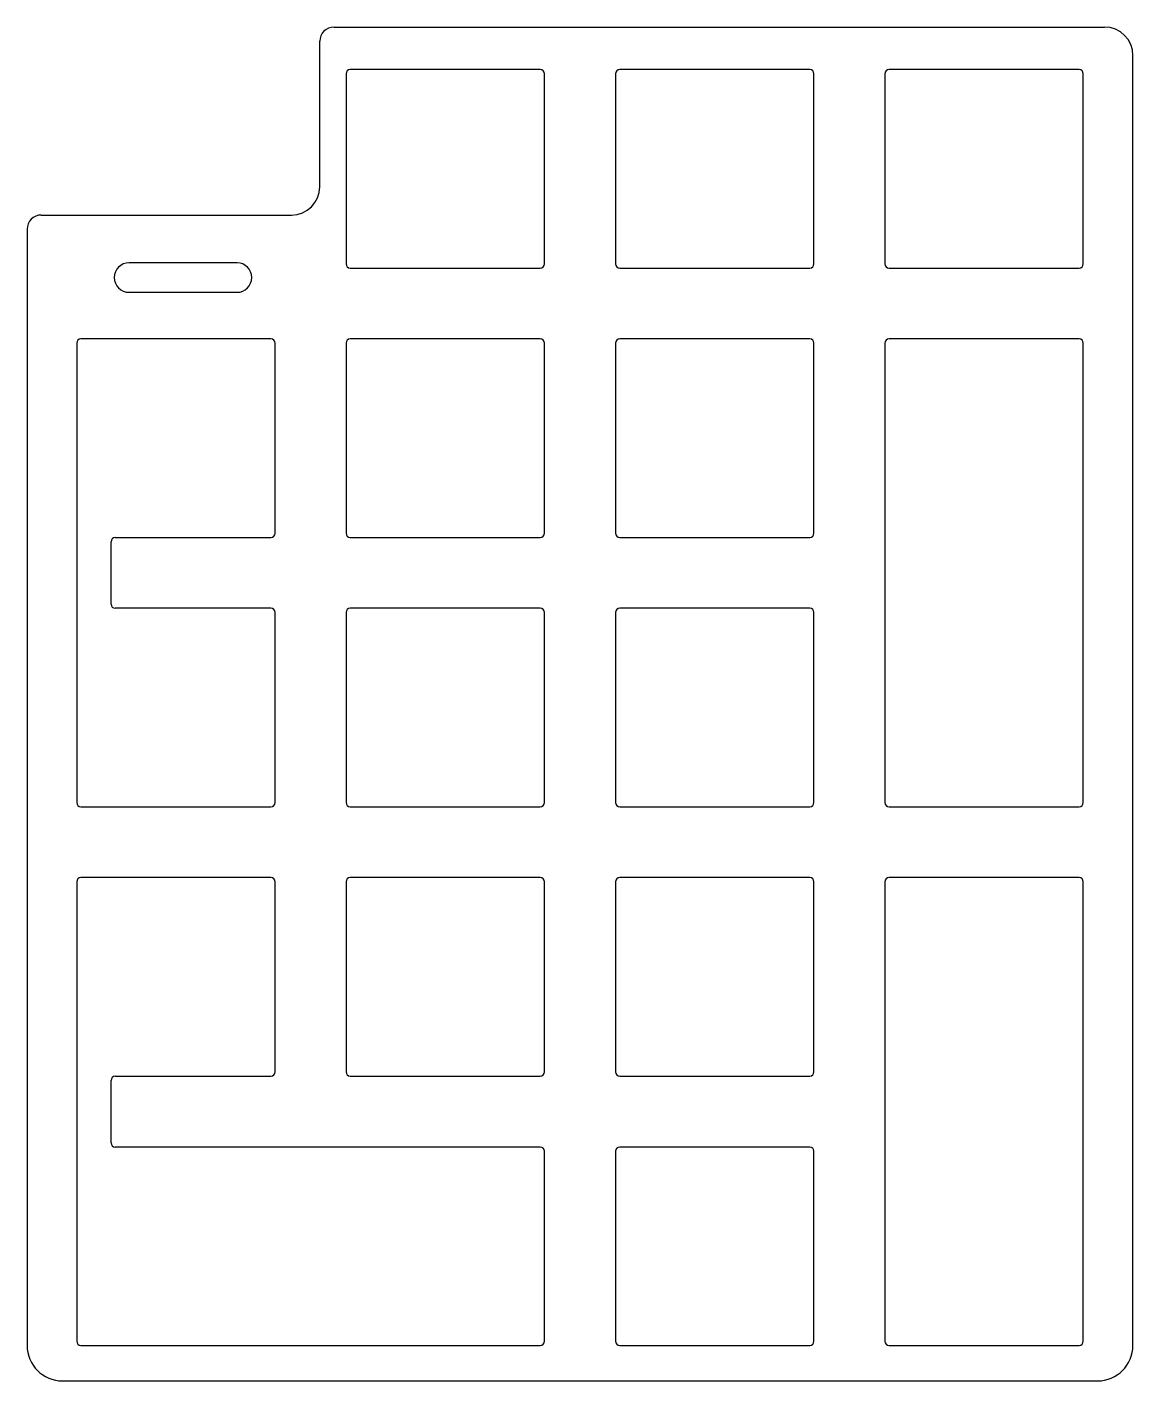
# Model space of a CAD drawing. Header units: millimetres. Extents: x -10.5 to 67.5, y -9.5 to 86.
import ezdxf

# ---------------------------------------------------------------- set-up
doc = ezdxf.new("R2010")
doc.units = ezdxf.units.MM

msp = doc.modelspace()

# ---------------------------------------------------------------- linework, layer by layer
at = {"color": 7, "linetype": 'Continuous', "lineweight": 25}
for p, q in [((11.149225, 86.00006), (65.5, 86.00006)), ((10.149225, 74.74086), (10.149225, 85.00006)), ((67.5, -7), (67.5, 84.00006)), ((11.999225, 82.70006), (11.999225, 69.30046)), ((25.700025, 83.00006), (12.299225, 83.00006)), ((26.000025, 69.30046), (26.000025, 82.70006)), ((30.999525, 82.70006), (30.999525, 69.30046)), ((44.700625, 83.00006), (31.299525, 83.00006)), ((45.000625, 69.30046), (45.000625, 82.70006)), ((50.000125, 82.70006), (50.000125, 69.30046)), ((63.699425, 83.00006), (50.300125, 83.00006)), ((63.999425, 69.30046), (63.999425, 82.70006)), ((-9.5, 72.74086), (8.149225, 72.74086)), ((-10.5, 71.74086), (-10.5, -7)), ((4.31, 69.3698), (-3.31, 69.3698)), ((12.299225, 69.00046), (25.700025, 69.00046)), ((31.299525, 69.00046), (44.700625, 69.00046)), ((50.300125, 69.00046), (63.699425, 69.00046)), ((-3.31, 67.2902), (4.31, 67.2902)), ((6.699725, 64.00086), (-6.699725, 64.00086)), ((25.700025, 64.00086), (12.299225, 64.00086)), ((44.700625, 64.00086), (31.299525, 64.00086)), ((63.699425, 64.00086), (50.300125, 64.00086)), ((-6.999725, 63.70086), (-6.999725, 31.29956)), ((6.999725, 50.30016), (6.999725, 63.70086)), ((11.999225, 63.70086), (11.999225, 50.30016)), ((26.000025, 50.30016), (26.000025, 63.70086)), ((30.999525, 63.70086), (30.999525, 50.30016)), ((45.000625, 50.30016), (45.000625, 63.70086)), ((50.000125, 63.70086), (50.000125, 31.29956)), ((63.999425, 31.29956), (63.999425, 63.70086)), ((-4.580275, 45.30066), (-4.580275, 49.70016)), ((-4.280275, 50.00016), (6.699725, 50.00016)), ((12.299225, 50.00016), (25.700025, 50.00016)), ((31.299525, 50.00016), (44.700625, 50.00016)), ((6.699725, 45.00066), (-4.280275, 45.00066)), ((25.700025, 45.00066), (12.299225, 45.00066)), ((44.700625, 45.00066), (31.299525, 45.00066)), ((6.999725, 31.29956), (6.999725, 44.70066)), ((11.999225, 44.70066), (11.999225, 31.29956)), ((26.000025, 31.29956), (26.000025, 44.70066)), ((30.999525, 44.70066), (30.999525, 31.29956)), ((45.000625, 31.29956), (45.000625, 44.70066)), ((-6.699725, 30.99956), (6.699725, 30.99956)), ((12.299225, 30.99956), (25.700025, 30.99956)), ((31.299525, 30.99956), (44.700625, 30.99956)), ((50.300125, 30.99956), (63.699425, 30.99956)), ((6.699725, 26.00006), (-6.699725, 26.00006)), ((25.700025, 26.00006), (12.299225, 26.00006)), ((44.700625, 26.00006), (31.299525, 26.00006)), ((63.699425, 26.00006), (50.300125, 26.00006)), ((-6.999725, 25.70006), (-6.999725, -6.69976)), ((6.999725, 12.30066), (6.999725, 25.70006)), ((11.999225, 25.70006), (11.999225, 12.30066)), ((26.000025, 12.30066), (26.000025, 25.70006)), ((30.999525, 25.70006), (30.999525, 12.30066)), ((45.000625, 12.30066), (45.000625, 25.70006)), ((50.000125, 25.70006), (50.000125, -6.69976)), ((63.999425, -6.69976), (63.999425, 25.70006)), ((-4.580275, 7.29976), (-4.580275, 11.70066)), ((-4.280275, 12.00066), (6.699725, 12.00066)), ((12.299225, 12.00066), (25.700025, 12.00066)), ((31.299525, 12.00066), (44.700625, 12.00066)), ((25.700025, 6.99976), (-4.280275, 6.99976)), ((26.000025, -6.69976), (26.000025, 6.69976)), ((30.999525, 6.69976), (30.999525, -6.69976)), ((44.700625, 6.99976), (31.299525, 6.99976)), ((45.000625, -6.69976), (45.000625, 6.69976)), ((-6.699725, -6.99976), (25.700025, -6.99976)), ((31.299525, -6.99976), (44.700625, -6.99976)), ((50.300125, -6.99976), (63.699425, -6.99976)), ((-8, -9.5), (65, -9.5))]:
    msp.add_line(p, q, dxfattribs=at)
for centre, radius, start, end in [((11.149225, 85.00006), 1, 90, 180), ((65.5, 84.00006), 2, 0, 90), ((12.299225, 82.70006), 0.3, 90, 180), ((25.700025, 82.70006), 0.3, 0, 90), ((31.299525, 82.70006), 0.3, 90, 180), ((44.700625, 82.70006), 0.3, 0, 90), ((50.300125, 82.70006), 0.3, 90, 180), ((63.699425, 82.70006), 0.3, 0, 90), ((8.149225, 74.74086), 2, 270, 0), ((-9.5, 71.74086), 1, 90, 180), ((-3.31, 68.33), 1.0398, 90, 270), ((4.31, 68.33), 1.0398, 270, 90), ((12.299225, 69.30046), 0.3, 180, 270), ((25.700025, 69.30046), 0.3, 270, 0), ((31.299525, 69.30046), 0.3, 180, 270), ((44.700625, 69.30046), 0.3, 270, 0), ((50.300125, 69.30046), 0.3, 180, 270), ((63.699425, 69.30046), 0.3, 270, 0), ((-6.699725, 63.70086), 0.3, 90, 180), ((6.699725, 63.70086), 0.3, 0, 90), ((12.299225, 63.70086), 0.3, 90, 180), ((25.700025, 63.70086), 0.3, 0, 90), ((31.299525, 63.70086), 0.3, 90, 180), ((44.700625, 63.70086), 0.3, 0, 90), ((50.300125, 63.70086), 0.3, 90, 180), ((63.699425, 63.70086), 0.3, 0, 90), ((-4.280275, 49.70016), 0.3, 90, 180), ((6.699725, 50.30016), 0.3, 270, 0), ((12.299225, 50.30016), 0.3, 180, 270), ((25.700025, 50.30016), 0.3, 270, 0), ((31.299525, 50.30016), 0.3, 180, 270), ((44.700625, 50.30016), 0.3, 270, 0), ((-4.280275, 45.30066), 0.3, 180, 270), ((6.699725, 44.70066), 0.3, 0, 90), ((12.299225, 44.70066), 0.3, 90, 180), ((25.700025, 44.70066), 0.3, 0, 90), ((31.299525, 44.70066), 0.3, 90, 180), ((44.700625, 44.70066), 0.3, 0, 90), ((-6.699725, 31.29956), 0.3, 180, 270), ((6.699725, 31.29956), 0.3, 270, 0), ((12.299225, 31.29956), 0.3, 180, 270), ((25.700025, 31.29956), 0.3, 270, 0), ((31.299525, 31.29956), 0.3, 180, 270), ((44.700625, 31.29956), 0.3, 270, 0), ((50.300125, 31.29956), 0.3, 180, 270), ((63.699425, 31.29956), 0.3, 270, 0), ((-6.699725, 25.70006), 0.3, 90, 180), ((6.699725, 25.70006), 0.3, 0, 90), ((12.299225, 25.70006), 0.3, 90, 180), ((25.700025, 25.70006), 0.3, 0, 90), ((31.299525, 25.70006), 0.3, 90, 180), ((44.700625, 25.70006), 0.3, 0, 90), ((50.300125, 25.70006), 0.3, 90, 180), ((63.699425, 25.70006), 0.3, 0, 90), ((-4.280275, 11.70066), 0.3, 90, 180), ((6.699725, 12.30066), 0.3, 270, 0), ((12.299225, 12.30066), 0.3, 180, 270), ((25.700025, 12.30066), 0.3, 270, 0), ((31.299525, 12.30066), 0.3, 180, 270), ((44.700625, 12.30066), 0.3, 270, 0), ((-4.280275, 7.29976), 0.3, 180, 270), ((25.700025, 6.69976), 0.3, 0, 90), ((31.299525, 6.69976), 0.3, 90, 180), ((44.700625, 6.69976), 0.3, 0, 90), ((-8, -7), 2.5, 180, 270), ((-6.699725, -6.69976), 0.3, 180, 270), ((25.700025, -6.69976), 0.3, 270, 0), ((31.299525, -6.69976), 0.3, 180, 270), ((44.700625, -6.69976), 0.3, 270, 0), ((50.300125, -6.69976), 0.3, 180, 270), ((63.699425, -6.69976), 0.3, 270, 0), ((65, -7), 2.5, 270, 0)]:
    msp.add_arc(centre, radius, start, end, dxfattribs=at)

doc.saveas('drawing.dxf')
